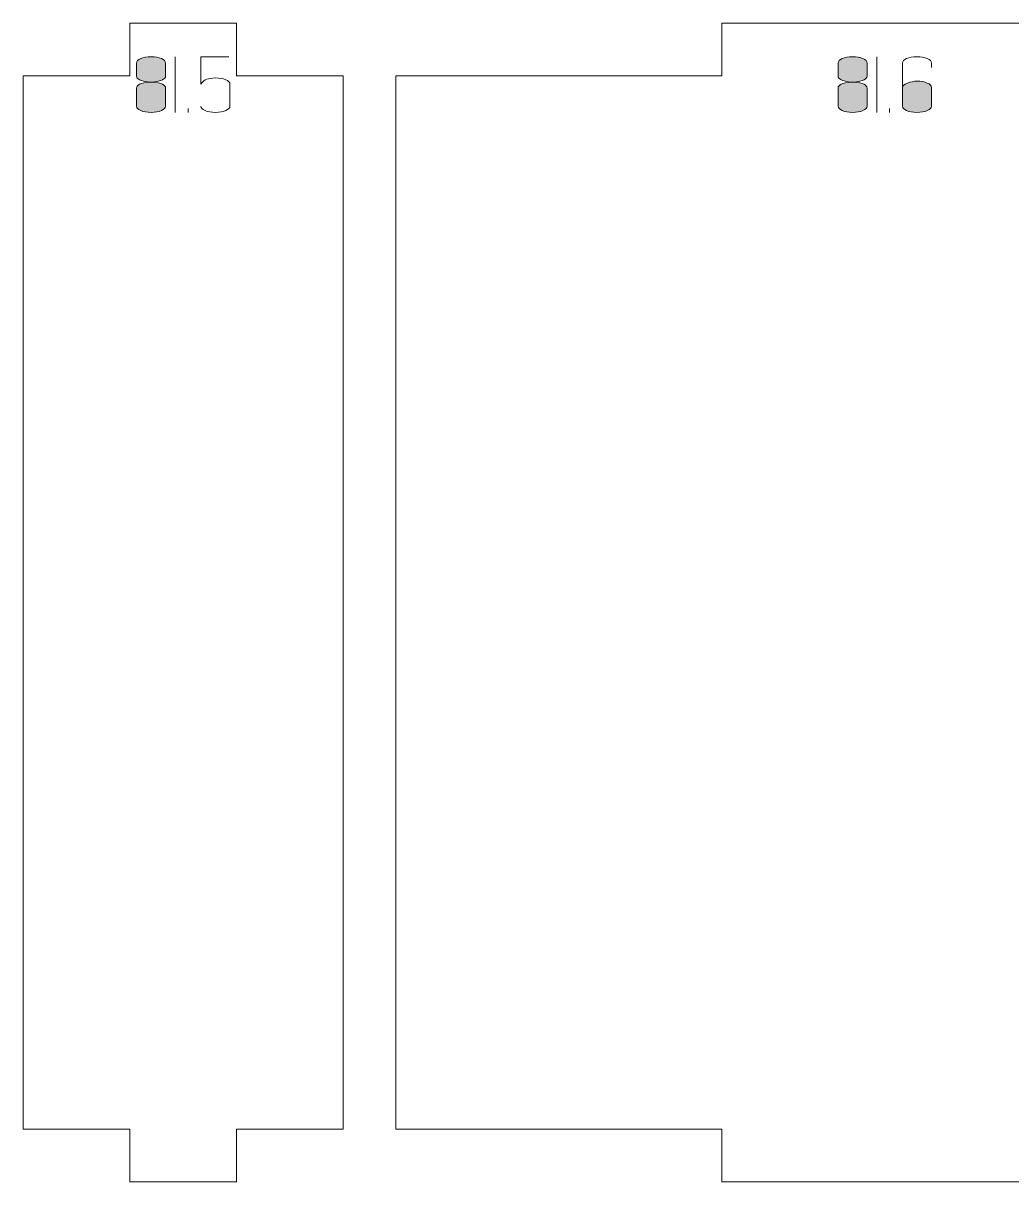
# Model space of a CAD drawing. Header units: centimetres. Extents: x -158 to 228, y -202 to 254.
# Drawn here: x 105.37 to 111, y -97.47 to -90.87 of the extents above; entities that cross this region are included whole.
import ezdxf

# ---------------------------------------------------------------- set-up
doc = ezdxf.new("R2010")
doc.units = ezdxf.units.CM
doc.header["$MEASUREMENT"] = 0
doc.layers.add('Capa 1', color=7, linetype='Continuous')

msp = doc.modelspace()

# ---------------------------------------------------------------- hatches: boundary and pattern name
at = {"layer": 'Capa 1', "true_color": 0x3e4095}
h = msp.add_hatch(color=175, dxfattribs=at)
edge = h.paths.add_edge_path()
edge.add_spline(control_points=[(106.01266, -91.17423), (106.01266, -91.18218), (106.01832, -91.18936), (106.02963, -91.19578), (106.04094, -91.2022), (106.0628, -91.20648), (106.09521, -91.20862), (106.12762, -91.20648), (106.14948, -91.2022), (106.16079, -91.19578), (106.1721, -91.18936), (106.17776, -91.18218), (106.17776, -91.17423), (106.17776, -91.17423), (106.17776, -91.09993), (106.17776, -91.09993), (106.17776, -91.09015), (106.16989, -91.08182), (106.15414, -91.07494), (106.1384, -91.06806), (106.11875, -91.06462), (106.09521, -91.06462), (106.07167, -91.06462), (106.05202, -91.06806), (106.03628, -91.07494), (106.02053, -91.08182), (106.01266, -91.09015), (106.01266, -91.09993), (106.01266, -91.09993), (106.01266, -91.17423), (106.01266, -91.17423)], knot_values=[0, 0, 0, 0, 0.1, 0.1, 0.1, 0.2, 0.2, 0.2, 0.3, 0.3, 0.3, 0.4, 0.4, 0.4, 0.5, 0.5, 0.5, 0.6, 0.6, 0.6, 0.7, 0.7, 0.7, 0.8, 0.8, 0.8, 0.9, 0.9, 0.9, 1, 1, 1, 1], degree=3, periodic=1)
h = msp.add_hatch(color=175, dxfattribs=at)
edge = h.paths.add_edge_path()
edge.add_spline(control_points=[(106.09521, -91.38106), (106.07167, -91.38106), (106.05202, -91.37762), (106.03628, -91.37074), (106.02053, -91.36386), (106.01266, -91.35553), (106.01266, -91.34575), (106.01266, -91.34575), (106.01266, -91.24256), (106.01266, -91.24256), (106.01266, -91.2343), (106.01832, -91.22712), (106.02963, -91.22101), (106.04094, -91.21489), (106.0628, -91.21076), (106.09521, -91.20862), (106.0628, -91.20648), (106.04094, -91.2022), (106.02963, -91.19578), (106.01832, -91.18936), (106.01266, -91.18218), (106.01266, -91.17423), (106.01266, -91.17423), (106.01266, -91.09993), (106.01266, -91.09993), (106.01266, -91.09015), (106.02053, -91.08182), (106.03628, -91.07494), (106.05202, -91.06806), (106.07167, -91.06462), (106.09521, -91.06462), (106.11875, -91.06462), (106.1384, -91.06806), (106.15414, -91.07494), (106.16989, -91.08182), (106.17776, -91.09015), (106.17776, -91.09993), (106.17776, -91.09993), (106.17776, -91.17423), (106.17776, -91.17423), (106.17776, -91.18218), (106.1721, -91.18936), (106.16079, -91.19578), (106.14948, -91.2022), (106.12762, -91.20648), (106.09521, -91.20862), (106.12762, -91.21076), (106.14948, -91.21489), (106.16079, -91.22101), (106.1721, -91.22712), (106.17776, -91.2343), (106.17776, -91.24256), (106.17776, -91.24256), (106.17776, -91.34575), (106.17776, -91.34575), (106.17776, -91.35553), (106.16989, -91.36386), (106.15414, -91.37074), (106.1384, -91.37762), (106.11875, -91.38106), (106.09521, -91.38106)], knot_values=[0, 0, 0, 0, 0.05, 0.05, 0.05, 0.1, 0.1, 0.1, 0.15, 0.15, 0.15, 0.2, 0.2, 0.2, 0.25, 0.25, 0.25, 0.3, 0.3, 0.3, 0.35, 0.35, 0.35, 0.4, 0.4, 0.4, 0.45, 0.45, 0.45, 0.5, 0.5, 0.5, 0.55, 0.55, 0.55, 0.6, 0.6, 0.6, 0.65, 0.65, 0.65, 0.7, 0.7, 0.7, 0.75, 0.75, 0.75, 0.8, 0.8, 0.8, 0.85, 0.85, 0.85, 0.9, 0.9, 0.9, 0.95, 0.95, 0.95, 1, 1, 1, 1], degree=3, periodic=1)
h = msp.add_hatch(color=175, dxfattribs=at)
edge = h.paths.add_edge_path()
edge.add_spline(control_points=[(106.23279, -91.38106), (106.23279, -91.38106), (106.23279, -91.06416), (106.23279, -91.06416), (106.23279, -91.06416), (106.23279, -91.38106), (106.23279, -91.38106)], knot_values=[0, 0, 0, 0, 0.5, 0.5, 0.5, 1, 1, 1, 1], degree=3, periodic=1)
h = msp.add_hatch(color=175, dxfattribs=at)
edge = h.paths.add_edge_path()
edge.add_spline(control_points=[(106.4621, -91.38106), (106.43856, -91.38106), (106.41891, -91.37762), (106.40317, -91.37074), (106.38742, -91.36386), (106.37955, -91.35553), (106.37955, -91.34575), (106.37955, -91.35553), (106.38742, -91.36386), (106.40317, -91.37074), (106.41891, -91.37762), (106.43856, -91.38106), (106.4621, -91.38106), (106.48564, -91.38106), (106.50529, -91.37762), (106.52103, -91.37074), (106.53678, -91.36386), (106.54465, -91.35553), (106.54465, -91.34575), (106.54465, -91.34575), (106.54465, -91.22009), (106.54465, -91.22009), (106.54465, -91.2103), (106.53678, -91.20197), (106.52103, -91.19509), (106.50529, -91.18821), (106.48564, -91.18477), (106.4621, -91.18477), (106.4407, -91.18661), (106.42419, -91.18906), (106.41257, -91.19211), (106.40095, -91.19517), (106.38995, -91.2045), (106.37955, -91.22009), (106.37955, -91.22009), (106.37955, -91.06462), (106.37955, -91.06462), (106.37955, -91.06462), (106.53915, -91.06462), (106.53915, -91.06462), (106.53915, -91.06462), (106.37955, -91.06462), (106.37955, -91.06462), (106.37955, -91.06462), (106.37955, -91.22009), (106.37955, -91.22009), (106.38995, -91.2045), (106.40095, -91.19517), (106.41257, -91.19211), (106.42419, -91.18906), (106.4407, -91.18661), (106.4621, -91.18477), (106.48564, -91.18477), (106.50529, -91.18821), (106.52103, -91.19509), (106.53678, -91.20197), (106.54465, -91.2103), (106.54465, -91.22009), (106.54465, -91.22009), (106.54465, -91.34575), (106.54465, -91.34575), (106.54465, -91.35553), (106.53678, -91.36386), (106.52103, -91.37074), (106.50529, -91.37762), (106.48564, -91.38106), (106.4621, -91.38106)], knot_values=[0, 0, 0, 0, 0.0454545, 0.0454545, 0.0454545, 0.0909091, 0.0909091, 0.0909091, 0.1363636, 0.1363636, 0.1363636, 0.1818182, 0.1818182, 0.1818182, 0.2272727, 0.2272727, 0.2272727, 0.2727273, 0.2727273, 0.2727273, 0.3181818, 0.3181818, 0.3181818, 0.3636364, 0.3636364, 0.3636364, 0.4090909, 0.4090909, 0.4090909, 0.4545455, 0.4545455, 0.4545455, 0.5, 0.5, 0.5, 0.5454545, 0.5454545, 0.5454545, 0.5909091, 0.5909091, 0.5909091, 0.6363636, 0.6363636, 0.6363636, 0.6818182, 0.6818182, 0.6818182, 0.7272727, 0.7272727, 0.7272727, 0.7727273, 0.7727273, 0.7727273, 0.8181818, 0.8181818, 0.8181818, 0.8636364, 0.8636364, 0.8636364, 0.9090909, 0.9090909, 0.9090909, 0.9545455, 0.9545455, 0.9545455, 1, 1, 1, 1], degree=3, periodic=1)
h = msp.add_hatch(color=175, dxfattribs=at)
edge = h.paths.add_edge_path()
edge.add_spline(control_points=[(110.00955, -91.17423), (110.00955, -91.18218), (110.01521, -91.18936), (110.02652, -91.19578), (110.03783, -91.2022), (110.05969, -91.20648), (110.0921, -91.20862), (110.12451, -91.20648), (110.14637, -91.2022), (110.15768, -91.19578), (110.16899, -91.18936), (110.17465, -91.18218), (110.17465, -91.17423), (110.17465, -91.17423), (110.17465, -91.09993), (110.17465, -91.09993), (110.17465, -91.09015), (110.16678, -91.08182), (110.15103, -91.07494), (110.13529, -91.06806), (110.11564, -91.06462), (110.0921, -91.06462), (110.06856, -91.06462), (110.04891, -91.06806), (110.03317, -91.07494), (110.01742, -91.08182), (110.00955, -91.09015), (110.00955, -91.09993), (110.00955, -91.09993), (110.00955, -91.17423), (110.00955, -91.17423)], knot_values=[0, 0, 0, 0, 0.1, 0.1, 0.1, 0.2, 0.2, 0.2, 0.3, 0.3, 0.3, 0.4, 0.4, 0.4, 0.5, 0.5, 0.5, 0.6, 0.6, 0.6, 0.7, 0.7, 0.7, 0.8, 0.8, 0.8, 0.9, 0.9, 0.9, 1, 1, 1, 1], degree=3, periodic=1)
h = msp.add_hatch(color=175, dxfattribs=at)
edge = h.paths.add_edge_path()
edge.add_spline(control_points=[(110.0921, -91.38106), (110.06856, -91.38106), (110.04891, -91.37762), (110.03317, -91.37074), (110.01742, -91.36386), (110.00955, -91.35553), (110.00955, -91.34575), (110.00955, -91.34575), (110.00955, -91.24256), (110.00955, -91.24256), (110.00955, -91.2343), (110.01521, -91.22712), (110.02652, -91.22101), (110.03783, -91.21489), (110.05969, -91.21076), (110.0921, -91.20862), (110.05969, -91.20648), (110.03783, -91.2022), (110.02652, -91.19578), (110.01521, -91.18936), (110.00955, -91.18218), (110.00955, -91.17423), (110.00955, -91.17423), (110.00955, -91.09993), (110.00955, -91.09993), (110.00955, -91.09015), (110.01742, -91.08182), (110.03317, -91.07494), (110.04891, -91.06806), (110.06856, -91.06462), (110.0921, -91.06462), (110.11564, -91.06462), (110.13529, -91.06806), (110.15103, -91.07494), (110.16678, -91.08182), (110.17465, -91.09015), (110.17465, -91.09993), (110.17465, -91.09993), (110.17465, -91.17423), (110.17465, -91.17423), (110.17465, -91.18218), (110.16899, -91.18936), (110.15768, -91.19578), (110.14637, -91.2022), (110.12451, -91.20648), (110.0921, -91.20862), (110.12451, -91.21076), (110.14637, -91.21489), (110.15768, -91.22101), (110.16899, -91.22712), (110.17465, -91.2343), (110.17465, -91.24256), (110.17465, -91.24256), (110.17465, -91.34575), (110.17465, -91.34575), (110.17465, -91.35553), (110.16678, -91.36386), (110.15103, -91.37074), (110.13529, -91.37762), (110.11564, -91.38106), (110.0921, -91.38106)], knot_values=[0, 0, 0, 0, 0.05, 0.05, 0.05, 0.1, 0.1, 0.1, 0.15, 0.15, 0.15, 0.2, 0.2, 0.2, 0.25, 0.25, 0.25, 0.3, 0.3, 0.3, 0.35, 0.35, 0.35, 0.4, 0.4, 0.4, 0.45, 0.45, 0.45, 0.5, 0.5, 0.5, 0.55, 0.55, 0.55, 0.6, 0.6, 0.6, 0.65, 0.65, 0.65, 0.7, 0.7, 0.7, 0.75, 0.75, 0.75, 0.8, 0.8, 0.8, 0.85, 0.85, 0.85, 0.9, 0.9, 0.9, 0.95, 0.95, 0.95, 1, 1, 1, 1], degree=3, periodic=1)
h = msp.add_hatch(color=175, dxfattribs=at)
edge = h.paths.add_edge_path()
edge.add_spline(control_points=[(110.22968, -91.38106), (110.22968, -91.38106), (110.22968, -91.06416), (110.22968, -91.06416), (110.22968, -91.06416), (110.22968, -91.38106), (110.22968, -91.38106)], knot_values=[0, 0, 0, 0, 0.5, 0.5, 0.5, 1, 1, 1, 1], degree=3, periodic=1)
h = msp.add_hatch(color=175, dxfattribs=at)
edge = h.paths.add_edge_path()
edge.add_spline(control_points=[(110.45899, -91.38106), (110.43545, -91.38106), (110.4158, -91.37762), (110.40006, -91.37074), (110.38431, -91.36386), (110.37644, -91.35553), (110.37644, -91.34575), (110.37644, -91.34575), (110.37644, -91.23889), (110.37644, -91.23889), (110.37644, -91.23889), (110.37644, -91.09993), (110.37644, -91.09993), (110.37644, -91.09015), (110.38431, -91.08182), (110.40006, -91.07494), (110.4158, -91.06806), (110.43545, -91.06462), (110.45899, -91.06462), (110.48253, -91.06462), (110.50218, -91.06806), (110.51792, -91.07494), (110.53367, -91.08182), (110.54154, -91.09015), (110.54154, -91.09993), (110.54154, -91.09993), (110.54154, -91.12561), (110.54154, -91.12561), (110.54154, -91.12561), (110.54154, -91.09993), (110.54154, -91.09993), (110.54154, -91.09015), (110.53367, -91.08182), (110.51792, -91.07494), (110.50218, -91.06806), (110.48253, -91.06462), (110.45899, -91.06462), (110.43545, -91.06462), (110.4158, -91.06806), (110.40006, -91.07494), (110.38431, -91.08182), (110.37644, -91.09015), (110.37644, -91.09993), (110.37644, -91.09993), (110.37644, -91.23889), (110.37644, -91.23889), (110.37644, -91.22972), (110.38599, -91.22154), (110.4051, -91.21436), (110.42421, -91.20717), (110.44217, -91.20358), (110.45899, -91.20358), (110.48253, -91.20358), (110.50218, -91.20702), (110.51792, -91.2139), (110.53367, -91.22078), (110.54154, -91.22911), (110.54154, -91.23889), (110.54154, -91.23889), (110.54154, -91.34575), (110.54154, -91.34575), (110.54154, -91.35553), (110.53367, -91.36386), (110.51792, -91.37074), (110.50218, -91.37762), (110.48253, -91.38106), (110.45899, -91.38106)], knot_values=[0, 0, 0, 0, 0.0454545, 0.0454545, 0.0454545, 0.0909091, 0.0909091, 0.0909091, 0.1363636, 0.1363636, 0.1363636, 0.1818182, 0.1818182, 0.1818182, 0.2272727, 0.2272727, 0.2272727, 0.2727273, 0.2727273, 0.2727273, 0.3181818, 0.3181818, 0.3181818, 0.3636364, 0.3636364, 0.3636364, 0.4090909, 0.4090909, 0.4090909, 0.4545455, 0.4545455, 0.4545455, 0.5, 0.5, 0.5, 0.5454545, 0.5454545, 0.5454545, 0.5909091, 0.5909091, 0.5909091, 0.6363636, 0.6363636, 0.6363636, 0.6818182, 0.6818182, 0.6818182, 0.7272727, 0.7272727, 0.7272727, 0.7727273, 0.7727273, 0.7727273, 0.8181818, 0.8181818, 0.8181818, 0.8636364, 0.8636364, 0.8636364, 0.9090909, 0.9090909, 0.9090909, 0.9545455, 0.9545455, 0.9545455, 1, 1, 1, 1], degree=3, periodic=1)
h = msp.add_hatch(color=175, dxfattribs=at)
edge = h.paths.add_edge_path()
edge.add_spline(control_points=[(106.01266, -91.34575), (106.01266, -91.35553), (106.02053, -91.36386), (106.03628, -91.37074), (106.05202, -91.37762), (106.07167, -91.38106), (106.09521, -91.38106), (106.11875, -91.38106), (106.1384, -91.37762), (106.15414, -91.37074), (106.16989, -91.36386), (106.17776, -91.35553), (106.17776, -91.34575), (106.17776, -91.34575), (106.17776, -91.24256), (106.17776, -91.24256), (106.17776, -91.2343), (106.1721, -91.22712), (106.16079, -91.22101), (106.14948, -91.21489), (106.12762, -91.21076), (106.09521, -91.20862), (106.0628, -91.21076), (106.04094, -91.21489), (106.02963, -91.22101), (106.01832, -91.22712), (106.01266, -91.2343), (106.01266, -91.24256), (106.01266, -91.24256), (106.01266, -91.34575), (106.01266, -91.34575)], knot_values=[0, 0, 0, 0, 0.1, 0.1, 0.1, 0.2, 0.2, 0.2, 0.3, 0.3, 0.3, 0.4, 0.4, 0.4, 0.5, 0.5, 0.5, 0.6, 0.6, 0.6, 0.7, 0.7, 0.7, 0.8, 0.8, 0.8, 0.9, 0.9, 0.9, 1, 1, 1, 1], degree=3, periodic=1)
h = msp.add_hatch(color=175, dxfattribs=at)
edge = h.paths.add_edge_path()
edge.add_spline(control_points=[(110.00955, -91.34575), (110.00955, -91.35553), (110.01742, -91.36386), (110.03317, -91.37074), (110.04891, -91.37762), (110.06856, -91.38106), (110.0921, -91.38106), (110.11564, -91.38106), (110.13529, -91.37762), (110.15103, -91.37074), (110.16678, -91.36386), (110.17465, -91.35553), (110.17465, -91.34575), (110.17465, -91.34575), (110.17465, -91.24256), (110.17465, -91.24256), (110.17465, -91.2343), (110.16899, -91.22712), (110.15768, -91.22101), (110.14637, -91.21489), (110.12451, -91.21076), (110.0921, -91.20862), (110.05969, -91.21076), (110.03783, -91.21489), (110.02652, -91.22101), (110.01521, -91.22712), (110.00955, -91.2343), (110.00955, -91.24256), (110.00955, -91.24256), (110.00955, -91.34575), (110.00955, -91.34575)], knot_values=[0, 0, 0, 0, 0.1, 0.1, 0.1, 0.2, 0.2, 0.2, 0.3, 0.3, 0.3, 0.4, 0.4, 0.4, 0.5, 0.5, 0.5, 0.6, 0.6, 0.6, 0.7, 0.7, 0.7, 0.8, 0.8, 0.8, 0.9, 0.9, 0.9, 1, 1, 1, 1], degree=3, periodic=1)
h = msp.add_hatch(color=175, dxfattribs=at)
edge = h.paths.add_edge_path()
edge.add_spline(control_points=[(110.37644, -91.34575), (110.37644, -91.35553), (110.38431, -91.36386), (110.40006, -91.37074), (110.4158, -91.37762), (110.43545, -91.38106), (110.45899, -91.38106), (110.48253, -91.38106), (110.50218, -91.37762), (110.51792, -91.37074), (110.53367, -91.36386), (110.54154, -91.35553), (110.54154, -91.34575), (110.54154, -91.34575), (110.54154, -91.23889), (110.54154, -91.23889), (110.54154, -91.22911), (110.53367, -91.22078), (110.51792, -91.2139), (110.50218, -91.20702), (110.48253, -91.20358), (110.45899, -91.20358), (110.44217, -91.20358), (110.42421, -91.20717), (110.4051, -91.21436), (110.38599, -91.22154), (110.37644, -91.22972), (110.37644, -91.23889), (110.37644, -91.23889), (110.37644, -91.34575), (110.37644, -91.34575)], knot_values=[0, 0, 0, 0, 0.1, 0.1, 0.1, 0.2, 0.2, 0.2, 0.3, 0.3, 0.3, 0.4, 0.4, 0.4, 0.5, 0.5, 0.5, 0.6, 0.6, 0.6, 0.7, 0.7, 0.7, 0.8, 0.8, 0.8, 0.9, 0.9, 0.9, 1, 1, 1, 1], degree=3, periodic=1)
h = msp.add_hatch(color=175, dxfattribs=at)
edge = h.paths.add_edge_path()
edge.add_spline(control_points=[(106.30617, -91.38106), (106.30617, -91.38106), (106.30617, -91.35859), (106.30617, -91.35859), (106.30617, -91.35859), (106.30617, -91.38106), (106.30617, -91.38106)], knot_values=[0, 0, 0, 0, 0.5, 0.5, 0.5, 1, 1, 1, 1], degree=3, periodic=1)
h = msp.add_hatch(color=175, dxfattribs=at)
edge = h.paths.add_edge_path()
edge.add_spline(control_points=[(110.30306, -91.38106), (110.30306, -91.38106), (110.30306, -91.35859), (110.30306, -91.35859), (110.30306, -91.35859), (110.30306, -91.38106), (110.30306, -91.38106)], knot_values=[0, 0, 0, 0, 0.5, 0.5, 0.5, 1, 1, 1, 1], degree=3, periodic=1)

# ---------------------------------------------------------------- linework, layer by layer
at = {"layer": 'Capa 1', "color": 240, "lineweight": 9}
for points in [[(105.36658, -91.17306), (105.36658, -91.17306), (105.36658, -97.17306), (105.36658, -97.17306), (105.36658, -97.17306), (105.97463, -97.17306), (105.97463, -97.17306), (105.97463, -97.17306), (105.97463, -97.47306), (105.97463, -97.47306), (105.97463, -97.47306), (106.58267, -97.47306), (106.58267, -97.47306), (106.58267, -97.47306), (106.58267, -97.17306), (106.58267, -97.17306), (106.58267, -97.17306), (107.19072, -97.17306), (107.19072, -97.17306), (107.19072, -97.17306), (107.19072, -91.17306), (107.19072, -91.17306), (107.19072, -91.17306), (106.58267, -91.17306), (106.58267, -91.17306), (106.58267, -91.17306), (106.58267, -90.87306), (106.58267, -90.87306), (106.58267, -90.87306), (105.97463, -90.87306), (105.97463, -90.87306), (105.97463, -90.87306), (105.97463, -91.17306), (105.97463, -91.17306), (105.97463, -91.17306), (105.36658, -91.17306), (105.36658, -91.17306)], [(107.49072, -91.17306), (107.49072, -91.17306), (107.49072, -97.17306), (107.49072, -97.17306), (107.49072, -97.17306), (109.34726, -97.17306), (109.34726, -97.17306), (109.34726, -97.17306), (109.34726, -97.47306), (109.34726, -97.47306), (109.34726, -97.47306), (111.20381, -97.47306), (111.20381, -97.47306), (111.20381, -97.47306), (111.20381, -97.17306), (111.20381, -97.17306), (111.20381, -97.17306), (113.06036, -97.17306), (113.06036, -97.17306), (113.06036, -97.17306), (113.06036, -91.17306), (113.06036, -91.17306), (113.06036, -91.17306), (111.20381, -91.17306), (111.20381, -91.17306), (111.20381, -91.17306), (111.20381, -90.87306), (111.20381, -90.87306), (111.20381, -90.87306), (109.34726, -90.87306), (109.34726, -90.87306), (109.34726, -90.87306), (109.34726, -91.17306), (109.34726, -91.17306), (109.34726, -91.17306), (107.49072, -91.17306), (107.49072, -91.17306)]]:
    msp.add_open_spline(points, degree=3, knots=[0, 0, 0, 0, 0.0833333, 0.0833333, 0.0833333, 0.1666667, 0.1666667, 0.1666667, 0.25, 0.25, 0.25, 0.3333333, 0.3333333, 0.3333333, 0.4166667, 0.4166667, 0.4166667, 0.5, 0.5, 0.5, 0.5833333, 0.5833333, 0.5833333, 0.6666667, 0.6666667, 0.6666667, 0.75, 0.75, 0.75, 0.8333333, 0.8333333, 0.8333333, 0.9166667, 0.9166667, 0.9166667, 1, 1, 1, 1], dxfattribs=at)
at = {"layer": 'Capa 1', "color": 114, "lineweight": 9}
for points, knots in [([(106.01266, -91.17423), (106.01266, -91.18218), (106.01832, -91.18936), (106.02963, -91.19578), (106.04094, -91.2022), (106.0628, -91.20648), (106.09521, -91.20862), (106.12762, -91.20648), (106.14948, -91.2022), (106.16079, -91.19578), (106.1721, -91.18936), (106.17776, -91.18218), (106.17776, -91.17423), (106.17776, -91.17423), (106.17776, -91.09993), (106.17776, -91.09993), (106.17776, -91.09015), (106.16989, -91.08182), (106.15414, -91.07494), (106.1384, -91.06806), (106.11875, -91.06462), (106.09521, -91.06462), (106.07167, -91.06462), (106.05202, -91.06806), (106.03628, -91.07494), (106.02053, -91.08182), (106.01266, -91.09015), (106.01266, -91.09993), (106.01266, -91.09993), (106.01266, -91.17423), (106.01266, -91.17423)], [0, 0, 0, 0, 0.1, 0.1, 0.1, 0.2, 0.2, 0.2, 0.3, 0.3, 0.3, 0.4, 0.4, 0.4, 0.5, 0.5, 0.5, 0.6, 0.6, 0.6, 0.7, 0.7, 0.7, 0.8, 0.8, 0.8, 0.9, 0.9, 0.9, 1, 1, 1, 1]), ([(106.09521, -91.38106), (106.07167, -91.38106), (106.05202, -91.37762), (106.03628, -91.37074), (106.02053, -91.36386), (106.01266, -91.35553), (106.01266, -91.34575), (106.01266, -91.34575), (106.01266, -91.24256), (106.01266, -91.24256), (106.01266, -91.2343), (106.01832, -91.22712), (106.02963, -91.22101), (106.04094, -91.21489), (106.0628, -91.21076), (106.09521, -91.20862), (106.0628, -91.20648), (106.04094, -91.2022), (106.02963, -91.19578), (106.01832, -91.18936), (106.01266, -91.18218), (106.01266, -91.17423), (106.01266, -91.17423), (106.01266, -91.09993), (106.01266, -91.09993), (106.01266, -91.09015), (106.02053, -91.08182), (106.03628, -91.07494), (106.05202, -91.06806), (106.07167, -91.06462), (106.09521, -91.06462), (106.11875, -91.06462), (106.1384, -91.06806), (106.15414, -91.07494), (106.16989, -91.08182), (106.17776, -91.09015), (106.17776, -91.09993), (106.17776, -91.09993), (106.17776, -91.17423), (106.17776, -91.17423), (106.17776, -91.18218), (106.1721, -91.18936), (106.16079, -91.19578), (106.14948, -91.2022), (106.12762, -91.20648), (106.09521, -91.20862), (106.12762, -91.21076), (106.14948, -91.21489), (106.16079, -91.22101), (106.1721, -91.22712), (106.17776, -91.2343), (106.17776, -91.24256), (106.17776, -91.24256), (106.17776, -91.34575), (106.17776, -91.34575), (106.17776, -91.35553), (106.16989, -91.36386), (106.15414, -91.37074), (106.1384, -91.37762), (106.11875, -91.38106), (106.09521, -91.38106)], [0, 0, 0, 0, 0.05, 0.05, 0.05, 0.1, 0.1, 0.1, 0.15, 0.15, 0.15, 0.2, 0.2, 0.2, 0.25, 0.25, 0.25, 0.3, 0.3, 0.3, 0.35, 0.35, 0.35, 0.4, 0.4, 0.4, 0.45, 0.45, 0.45, 0.5, 0.5, 0.5, 0.55, 0.55, 0.55, 0.6, 0.6, 0.6, 0.65, 0.65, 0.65, 0.7, 0.7, 0.7, 0.75, 0.75, 0.75, 0.8, 0.8, 0.8, 0.85, 0.85, 0.85, 0.9, 0.9, 0.9, 0.95, 0.95, 0.95, 1, 1, 1, 1]), ([(106.23279, -91.38106), (106.23279, -91.38106), (106.23279, -91.06416), (106.23279, -91.06416), (106.23279, -91.06416), (106.23279, -91.38106), (106.23279, -91.38106)], [0, 0, 0, 0, 0.5, 0.5, 0.5, 1, 1, 1, 1]), ([(106.4621, -91.38106), (106.43856, -91.38106), (106.41891, -91.37762), (106.40317, -91.37074), (106.38742, -91.36386), (106.37955, -91.35553), (106.37955, -91.34575), (106.37955, -91.35553), (106.38742, -91.36386), (106.40317, -91.37074), (106.41891, -91.37762), (106.43856, -91.38106), (106.4621, -91.38106), (106.48564, -91.38106), (106.50529, -91.37762), (106.52103, -91.37074), (106.53678, -91.36386), (106.54465, -91.35553), (106.54465, -91.34575), (106.54465, -91.34575), (106.54465, -91.22009), (106.54465, -91.22009), (106.54465, -91.2103), (106.53678, -91.20197), (106.52103, -91.19509), (106.50529, -91.18821), (106.48564, -91.18477), (106.4621, -91.18477), (106.4407, -91.18661), (106.42419, -91.18906), (106.41257, -91.19211), (106.40095, -91.19517), (106.38995, -91.2045), (106.37955, -91.22009), (106.37955, -91.22009), (106.37955, -91.06462), (106.37955, -91.06462), (106.37955, -91.06462), (106.53915, -91.06462), (106.53915, -91.06462), (106.53915, -91.06462), (106.37955, -91.06462), (106.37955, -91.06462), (106.37955, -91.06462), (106.37955, -91.22009), (106.37955, -91.22009), (106.38995, -91.2045), (106.40095, -91.19517), (106.41257, -91.19211), (106.42419, -91.18906), (106.4407, -91.18661), (106.4621, -91.18477), (106.48564, -91.18477), (106.50529, -91.18821), (106.52103, -91.19509), (106.53678, -91.20197), (106.54465, -91.2103), (106.54465, -91.22009), (106.54465, -91.22009), (106.54465, -91.34575), (106.54465, -91.34575), (106.54465, -91.35553), (106.53678, -91.36386), (106.52103, -91.37074), (106.50529, -91.37762), (106.48564, -91.38106), (106.4621, -91.38106)], [0, 0, 0, 0, 0.0454545, 0.0454545, 0.0454545, 0.0909091, 0.0909091, 0.0909091, 0.1363636, 0.1363636, 0.1363636, 0.1818182, 0.1818182, 0.1818182, 0.2272727, 0.2272727, 0.2272727, 0.2727273, 0.2727273, 0.2727273, 0.3181818, 0.3181818, 0.3181818, 0.3636364, 0.3636364, 0.3636364, 0.4090909, 0.4090909, 0.4090909, 0.4545455, 0.4545455, 0.4545455, 0.5, 0.5, 0.5, 0.5454545, 0.5454545, 0.5454545, 0.5909091, 0.5909091, 0.5909091, 0.6363636, 0.6363636, 0.6363636, 0.6818182, 0.6818182, 0.6818182, 0.7272727, 0.7272727, 0.7272727, 0.7727273, 0.7727273, 0.7727273, 0.8181818, 0.8181818, 0.8181818, 0.8636364, 0.8636364, 0.8636364, 0.9090909, 0.9090909, 0.9090909, 0.9545455, 0.9545455, 0.9545455, 1, 1, 1, 1]), ([(110.00955, -91.17423), (110.00955, -91.18218), (110.01521, -91.18936), (110.02652, -91.19578), (110.03783, -91.2022), (110.05969, -91.20648), (110.0921, -91.20862), (110.12451, -91.20648), (110.14637, -91.2022), (110.15768, -91.19578), (110.16899, -91.18936), (110.17465, -91.18218), (110.17465, -91.17423), (110.17465, -91.17423), (110.17465, -91.09993), (110.17465, -91.09993), (110.17465, -91.09015), (110.16678, -91.08182), (110.15103, -91.07494), (110.13529, -91.06806), (110.11564, -91.06462), (110.0921, -91.06462), (110.06856, -91.06462), (110.04891, -91.06806), (110.03317, -91.07494), (110.01742, -91.08182), (110.00955, -91.09015), (110.00955, -91.09993), (110.00955, -91.09993), (110.00955, -91.17423), (110.00955, -91.17423)], [0, 0, 0, 0, 0.1, 0.1, 0.1, 0.2, 0.2, 0.2, 0.3, 0.3, 0.3, 0.4, 0.4, 0.4, 0.5, 0.5, 0.5, 0.6, 0.6, 0.6, 0.7, 0.7, 0.7, 0.8, 0.8, 0.8, 0.9, 0.9, 0.9, 1, 1, 1, 1]), ([(110.0921, -91.38106), (110.06856, -91.38106), (110.04891, -91.37762), (110.03317, -91.37074), (110.01742, -91.36386), (110.00955, -91.35553), (110.00955, -91.34575), (110.00955, -91.34575), (110.00955, -91.24256), (110.00955, -91.24256), (110.00955, -91.2343), (110.01521, -91.22712), (110.02652, -91.22101), (110.03783, -91.21489), (110.05969, -91.21076), (110.0921, -91.20862), (110.05969, -91.20648), (110.03783, -91.2022), (110.02652, -91.19578), (110.01521, -91.18936), (110.00955, -91.18218), (110.00955, -91.17423), (110.00955, -91.17423), (110.00955, -91.09993), (110.00955, -91.09993), (110.00955, -91.09015), (110.01742, -91.08182), (110.03317, -91.07494), (110.04891, -91.06806), (110.06856, -91.06462), (110.0921, -91.06462), (110.11564, -91.06462), (110.13529, -91.06806), (110.15103, -91.07494), (110.16678, -91.08182), (110.17465, -91.09015), (110.17465, -91.09993), (110.17465, -91.09993), (110.17465, -91.17423), (110.17465, -91.17423), (110.17465, -91.18218), (110.16899, -91.18936), (110.15768, -91.19578), (110.14637, -91.2022), (110.12451, -91.20648), (110.0921, -91.20862), (110.12451, -91.21076), (110.14637, -91.21489), (110.15768, -91.22101), (110.16899, -91.22712), (110.17465, -91.2343), (110.17465, -91.24256), (110.17465, -91.24256), (110.17465, -91.34575), (110.17465, -91.34575), (110.17465, -91.35553), (110.16678, -91.36386), (110.15103, -91.37074), (110.13529, -91.37762), (110.11564, -91.38106), (110.0921, -91.38106)], [0, 0, 0, 0, 0.05, 0.05, 0.05, 0.1, 0.1, 0.1, 0.15, 0.15, 0.15, 0.2, 0.2, 0.2, 0.25, 0.25, 0.25, 0.3, 0.3, 0.3, 0.35, 0.35, 0.35, 0.4, 0.4, 0.4, 0.45, 0.45, 0.45, 0.5, 0.5, 0.5, 0.55, 0.55, 0.55, 0.6, 0.6, 0.6, 0.65, 0.65, 0.65, 0.7, 0.7, 0.7, 0.75, 0.75, 0.75, 0.8, 0.8, 0.8, 0.85, 0.85, 0.85, 0.9, 0.9, 0.9, 0.95, 0.95, 0.95, 1, 1, 1, 1]), ([(110.22968, -91.38106), (110.22968, -91.38106), (110.22968, -91.06416), (110.22968, -91.06416), (110.22968, -91.06416), (110.22968, -91.38106), (110.22968, -91.38106)], [0, 0, 0, 0, 0.5, 0.5, 0.5, 1, 1, 1, 1]), ([(110.45899, -91.38106), (110.43545, -91.38106), (110.4158, -91.37762), (110.40006, -91.37074), (110.38431, -91.36386), (110.37644, -91.35553), (110.37644, -91.34575), (110.37644, -91.34575), (110.37644, -91.23889), (110.37644, -91.23889), (110.37644, -91.23889), (110.37644, -91.09993), (110.37644, -91.09993), (110.37644, -91.09015), (110.38431, -91.08182), (110.40006, -91.07494), (110.4158, -91.06806), (110.43545, -91.06462), (110.45899, -91.06462), (110.48253, -91.06462), (110.50218, -91.06806), (110.51792, -91.07494), (110.53367, -91.08182), (110.54154, -91.09015), (110.54154, -91.09993), (110.54154, -91.09993), (110.54154, -91.12561), (110.54154, -91.12561), (110.54154, -91.12561), (110.54154, -91.09993), (110.54154, -91.09993), (110.54154, -91.09015), (110.53367, -91.08182), (110.51792, -91.07494), (110.50218, -91.06806), (110.48253, -91.06462), (110.45899, -91.06462), (110.43545, -91.06462), (110.4158, -91.06806), (110.40006, -91.07494), (110.38431, -91.08182), (110.37644, -91.09015), (110.37644, -91.09993), (110.37644, -91.09993), (110.37644, -91.23889), (110.37644, -91.23889), (110.37644, -91.22972), (110.38599, -91.22154), (110.4051, -91.21436), (110.42421, -91.20717), (110.44217, -91.20358), (110.45899, -91.20358), (110.48253, -91.20358), (110.50218, -91.20702), (110.51792, -91.2139), (110.53367, -91.22078), (110.54154, -91.22911), (110.54154, -91.23889), (110.54154, -91.23889), (110.54154, -91.34575), (110.54154, -91.34575), (110.54154, -91.35553), (110.53367, -91.36386), (110.51792, -91.37074), (110.50218, -91.37762), (110.48253, -91.38106), (110.45899, -91.38106)], [0, 0, 0, 0, 0.0454545, 0.0454545, 0.0454545, 0.0909091, 0.0909091, 0.0909091, 0.1363636, 0.1363636, 0.1363636, 0.1818182, 0.1818182, 0.1818182, 0.2272727, 0.2272727, 0.2272727, 0.2727273, 0.2727273, 0.2727273, 0.3181818, 0.3181818, 0.3181818, 0.3636364, 0.3636364, 0.3636364, 0.4090909, 0.4090909, 0.4090909, 0.4545455, 0.4545455, 0.4545455, 0.5, 0.5, 0.5, 0.5454545, 0.5454545, 0.5454545, 0.5909091, 0.5909091, 0.5909091, 0.6363636, 0.6363636, 0.6363636, 0.6818182, 0.6818182, 0.6818182, 0.7272727, 0.7272727, 0.7272727, 0.7727273, 0.7727273, 0.7727273, 0.8181818, 0.8181818, 0.8181818, 0.8636364, 0.8636364, 0.8636364, 0.9090909, 0.9090909, 0.9090909, 0.9545455, 0.9545455, 0.9545455, 1, 1, 1, 1]), ([(106.01266, -91.34575), (106.01266, -91.35553), (106.02053, -91.36386), (106.03628, -91.37074), (106.05202, -91.37762), (106.07167, -91.38106), (106.09521, -91.38106), (106.11875, -91.38106), (106.1384, -91.37762), (106.15414, -91.37074), (106.16989, -91.36386), (106.17776, -91.35553), (106.17776, -91.34575), (106.17776, -91.34575), (106.17776, -91.24256), (106.17776, -91.24256), (106.17776, -91.2343), (106.1721, -91.22712), (106.16079, -91.22101), (106.14948, -91.21489), (106.12762, -91.21076), (106.09521, -91.20862), (106.0628, -91.21076), (106.04094, -91.21489), (106.02963, -91.22101), (106.01832, -91.22712), (106.01266, -91.2343), (106.01266, -91.24256), (106.01266, -91.24256), (106.01266, -91.34575), (106.01266, -91.34575)], [0, 0, 0, 0, 0.1, 0.1, 0.1, 0.2, 0.2, 0.2, 0.3, 0.3, 0.3, 0.4, 0.4, 0.4, 0.5, 0.5, 0.5, 0.6, 0.6, 0.6, 0.7, 0.7, 0.7, 0.8, 0.8, 0.8, 0.9, 0.9, 0.9, 1, 1, 1, 1]), ([(110.00955, -91.34575), (110.00955, -91.35553), (110.01742, -91.36386), (110.03317, -91.37074), (110.04891, -91.37762), (110.06856, -91.38106), (110.0921, -91.38106), (110.11564, -91.38106), (110.13529, -91.37762), (110.15103, -91.37074), (110.16678, -91.36386), (110.17465, -91.35553), (110.17465, -91.34575), (110.17465, -91.34575), (110.17465, -91.24256), (110.17465, -91.24256), (110.17465, -91.2343), (110.16899, -91.22712), (110.15768, -91.22101), (110.14637, -91.21489), (110.12451, -91.21076), (110.0921, -91.20862), (110.05969, -91.21076), (110.03783, -91.21489), (110.02652, -91.22101), (110.01521, -91.22712), (110.00955, -91.2343), (110.00955, -91.24256), (110.00955, -91.24256), (110.00955, -91.34575), (110.00955, -91.34575)], [0, 0, 0, 0, 0.1, 0.1, 0.1, 0.2, 0.2, 0.2, 0.3, 0.3, 0.3, 0.4, 0.4, 0.4, 0.5, 0.5, 0.5, 0.6, 0.6, 0.6, 0.7, 0.7, 0.7, 0.8, 0.8, 0.8, 0.9, 0.9, 0.9, 1, 1, 1, 1]), ([(110.37644, -91.34575), (110.37644, -91.35553), (110.38431, -91.36386), (110.40006, -91.37074), (110.4158, -91.37762), (110.43545, -91.38106), (110.45899, -91.38106), (110.48253, -91.38106), (110.50218, -91.37762), (110.51792, -91.37074), (110.53367, -91.36386), (110.54154, -91.35553), (110.54154, -91.34575), (110.54154, -91.34575), (110.54154, -91.23889), (110.54154, -91.23889), (110.54154, -91.22911), (110.53367, -91.22078), (110.51792, -91.2139), (110.50218, -91.20702), (110.48253, -91.20358), (110.45899, -91.20358), (110.44217, -91.20358), (110.42421, -91.20717), (110.4051, -91.21436), (110.38599, -91.22154), (110.37644, -91.22972), (110.37644, -91.23889), (110.37644, -91.23889), (110.37644, -91.34575), (110.37644, -91.34575)], [0, 0, 0, 0, 0.1, 0.1, 0.1, 0.2, 0.2, 0.2, 0.3, 0.3, 0.3, 0.4, 0.4, 0.4, 0.5, 0.5, 0.5, 0.6, 0.6, 0.6, 0.7, 0.7, 0.7, 0.8, 0.8, 0.8, 0.9, 0.9, 0.9, 1, 1, 1, 1]), ([(106.30617, -91.38106), (106.30617, -91.38106), (106.30617, -91.35859), (106.30617, -91.35859), (106.30617, -91.35859), (106.30617, -91.38106), (106.30617, -91.38106)], [0, 0, 0, 0, 0.5, 0.5, 0.5, 1, 1, 1, 1]), ([(110.30306, -91.38106), (110.30306, -91.38106), (110.30306, -91.35859), (110.30306, -91.35859), (110.30306, -91.35859), (110.30306, -91.38106), (110.30306, -91.38106)], [0, 0, 0, 0, 0.5, 0.5, 0.5, 1, 1, 1, 1])]:
    msp.add_open_spline(points, degree=3, knots=knots, dxfattribs=at)

doc.saveas('drawing.dxf')
